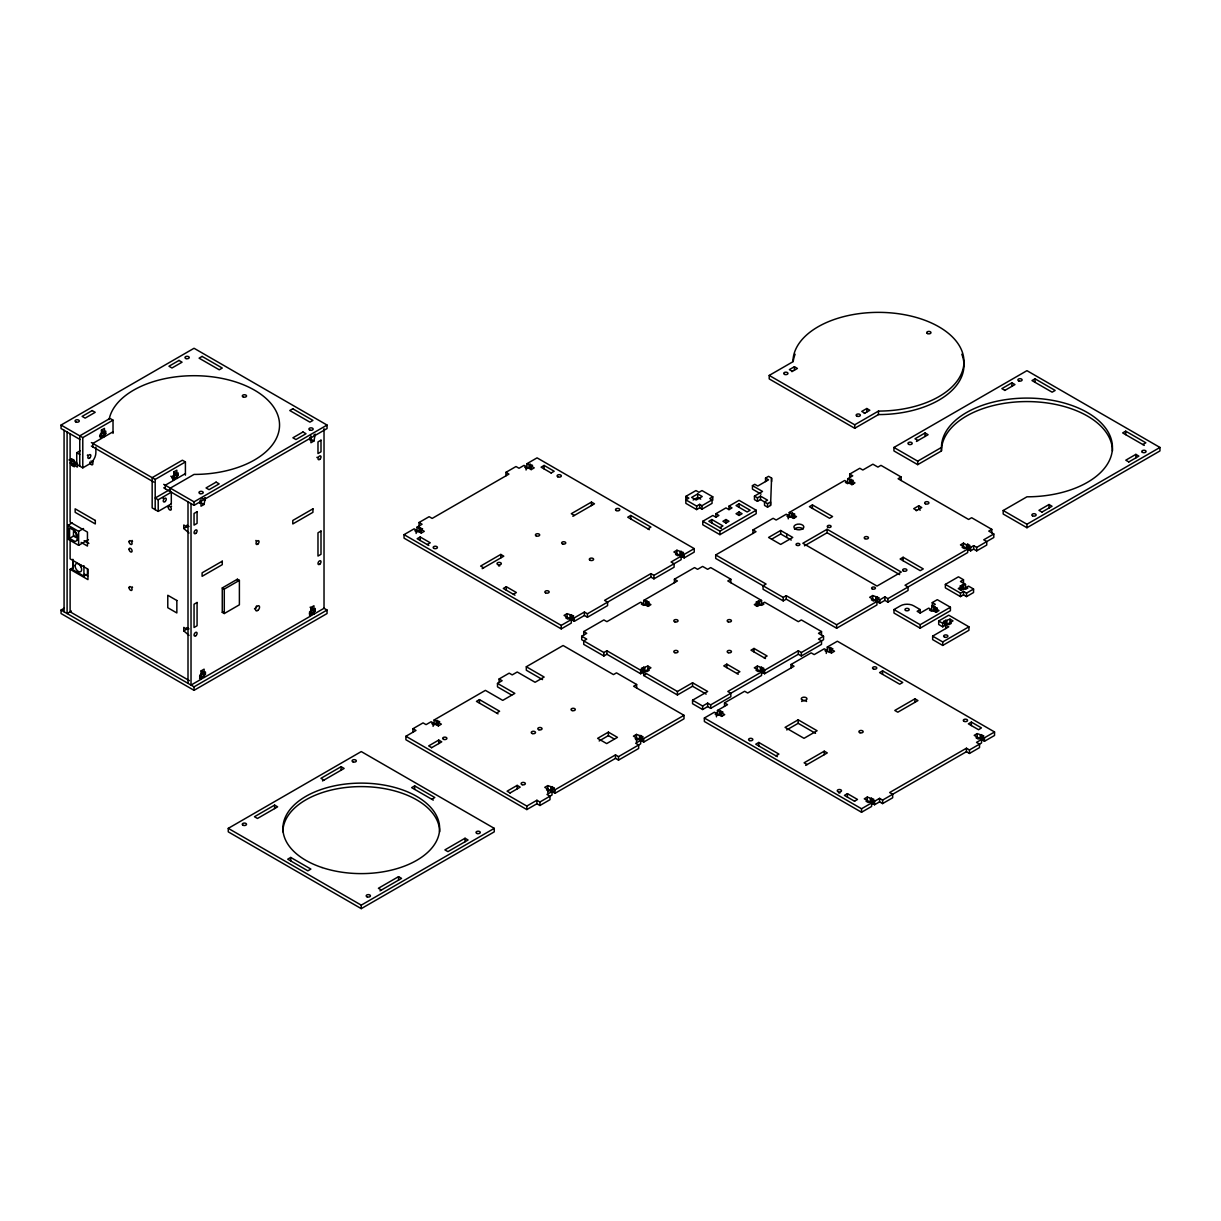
<?xml version="1.0" encoding="UTF-8"?>
<svg xmlns="http://www.w3.org/2000/svg" width="1221" height="1221" viewBox="0 0 1221 1221"><rect width="100%" height="100%" fill="white"/><g stroke="black" fill="none" stroke-linecap="round" stroke-linejoin="round"><path stroke-width="1.5" d="M770.573 505.418L770.573 501.923L767.551 503.663L760.5 499.603L757.478 501.343L754.456 499.603L754.456 496.108L757.478 497.847L760.5 496.108L767.551 500.183L764.529 501.923L764.529 505.418L767.551 507.158L770.573 505.418L771.58 478.067L768.558 476.327L765.536 478.067L765.536 481.562M80.693 564.713L81.135 566.926M80.052 439.514L61.05 428.54L61.05 425.061L194.047 348.275L327.06 425.061L327.06 428.54L194.047 505.341L163.721 487.82M61.05 425.061L82.784 437.606L113.019 420.161L113.019 433.394M113.019 431.791L104.457 436.736L101.435 434.997L101.435 430.097L104.457 428.357L104.457 431.852L105.754 431.089L105.754 433.653L104.457 434.401L101.435 432.661L102.732 431.913L105.754 433.653M101.435 433.592L100.122 434.355L100.122 436.904L101.435 436.156L101.435 438.476L92.857 443.421L92.857 446.917M95.879 447.054L95.879 452.732A9.264 5.342 -60 0 1 89.331 464.072L82.784 467.857L76.74 464.362L76.74 452.732L80.021 450.839M81.151 542.414L87.454 546.062L87.454 532.097L70.116 522.084L70.116 462.866L73.138 461.126L77.366 463.568L77.366 467.063L74.344 465.308L74.344 466.819L72.131 465.552L72.131 464.041L75.153 462.286L75.153 463.797L72.131 465.552M74.344 465.308L77.366 463.568M88.431 539.682L78.632 545.329L68.055 539.224L68.055 525.259L72.131 522.909M91.377 442.567L155.189 479.41L185.409 461.95L185.409 475.183M185.409 473.595L176.847 478.54L173.825 476.785L173.825 471.901L176.847 470.161L176.847 473.641L178.159 472.893L178.159 475.457L176.847 476.205L173.825 474.465L175.137 473.702L178.159 475.457M173.825 475.396L172.512 476.144L172.512 478.708L173.825 477.945L173.825 480.28L165.262 485.225L165.262 488.721M68.055 525.259L78.632 531.364L83.532 528.54M77.121 540.384L77.121 534.569L75.107 531.074L69.566 527.884L69.566 538.354L73.977 535.805M78.052 539.85L75.107 541.544L69.566 538.354M169.917 489.514L155.189 498.015L158.211 499.771L171.306 492.2L171.306 503.846M185.409 461.95L182.387 460.21L152.167 477.655L152.167 507.905L158.211 511.401L171.108 503.952M189.408 680.662L70.116 611.797L70.116 569.322L73.138 567.582M163.721 484.34L194.047 501.846L327.06 425.061M204.029 498.412L205.342 497.664L204.029 504.456L201.007 506.211L201.007 499.221M313.95 434.951L315.262 434.188L313.95 440.995L310.928 442.75L310.928 435.76M72.833 559.264L72.833 569.734L83.928 576.129L87.454 574.099L87.454 568.864M186.798 526.739L183.776 524.999L183.776 528.495L186.798 526.739L186.798 525.228L189.011 526.51M323.763 608.15L327.06 610.042L327.06 613.537L194.047 690.323L61.05 613.537L61.05 610.042L64.331 608.15M71.413 611.049L67.094 613.537L67.094 432.036M222.268 587.942L237.378 579.212L239.392 580.387L239.392 604.807L224.282 613.537L222.268 612.377L222.268 587.942L224.282 589.102L239.392 580.387M186.798 629.136L183.776 627.38L183.776 630.875L186.798 629.136L186.798 627.609L189.011 628.891M222.268 612.377L223.275 611.797M419.062 525.976L419.062 522.496L429.136 516.681L432.158 518.421L508.943 474.099L505.921 472.344L505.921 475.839M505.921 472.344L515.995 466.529L519.017 468.269L524.053 465.369L526.068 466.529L526.068 470.024M531.211 469.612L531.211 466.117L534.233 467.872L531.211 469.612L526.984 467.17L526.984 463.675L537.057 457.86L694.23 548.611L694.23 552.106L684.157 557.921L682.142 556.761L682.142 553.266L683.455 552.503L676.907 550.244L673.885 551.984L681.135 556.181L681.135 559.661L653.937 575.366L650.915 573.626L604.563 600.381L607.585 602.136L607.585 605.616L587.438 617.261L584.401 615.506L574.328 621.321L572.313 620.161L572.313 616.666L573.626 615.918L567.078 613.644L564.056 615.399L571.306 619.581L571.306 623.076L561.233 628.891L404.044 538.14L404.044 534.645L414.133 528.83L416.147 529.99L416.147 533.485M421.276 533.073L421.276 529.593L424.298 531.333L421.276 533.073L417.048 530.631L417.048 527.151L422.084 524.236L419.062 522.496M416.147 529.99L414.835 530.753L417.048 532.035L418.254 531.333M417.048 527.151L422.588 528.83L421.276 529.593M526.068 466.529L524.755 467.292L526.984 468.574L528.189 467.872M526.984 463.675L532.524 465.369L531.211 466.117M427.228 544.535L430.25 542.796L420.177 536.981L417.155 538.72L428.815 545.451M551.159 472.985L554.181 471.245L544.108 465.43L541.086 467.17L551.297 473.076M310.928 610.973L309.615 611.736L309.615 614.3L310.928 613.537L310.928 615.872L204.121 677.533L201.099 675.778L201.099 670.894L204.121 669.154L204.121 672.649L205.433 671.886L205.433 674.45L204.121 675.198L201.099 673.458L202.411 672.695L205.433 674.45M324.023 428.693L324.023 608.302L313.95 614.117L310.928 612.377L310.928 607.493L313.95 605.738L313.95 609.233L315.262 608.485L315.262 611.034L313.95 611.797L310.928 610.042L312.24 609.294L315.262 611.034M201.099 674.389L199.801 675.137L199.801 677.701L201.099 676.953L201.099 679.273L191.025 685.088L191.025 503.586M61.05 610.042L194.047 686.843L327.06 610.042M769.215 375.427L792.963 361.721A85.501 49.359 0 0 1 878.464 312.362A85.501 49.359 0 0 1 963.964 361.721A85.501 49.359 0 0 1 878.464 411.08L854.715 424.801L769.215 375.427L769.215 378.922L854.715 428.281L878.464 414.575A85.501 49.359 0 0 0 961.812 354.212M791.88 371.657L797.42 368.452L794.398 366.712L789.361 369.612L792.383 371.367M482.173 568.665L503.8 556.181L500.778 554.426L480.631 566.071L483.653 567.811M572.863 516.3L594.49 503.815L591.468 502.075L571.306 513.705L574.328 515.46M513.369 594.276L516.391 592.536L506.318 586.721L503.296 588.461L514.957 595.192M647.893 528.83L650.915 527.09L630.753 515.46L627.731 517.2L649.358 529.685M712.759 496.794L709.737 498.534L712.057 499.877L712.057 503.357L701.983 509.188L699.664 507.844L696.642 509.584L685.851 503.357L685.851 496.382L695.939 490.567L698.961 492.307L701.983 490.567L712.759 496.794L712.759 500.274M697.695 493.91L691.651 497.405L696.184 500.015L702.228 496.535L697.695 493.91L697.695 497.405L693.162 500.015M685.851 496.382L688.873 498.122L685.851 499.877L696.642 506.089L699.664 504.349L701.983 505.692L712.057 499.877M864.285 413.446L869.825 410.256L866.803 408.501L861.767 411.416L864.789 413.156M761.065 494.108L752.441 489.117L752.441 485.637L754.746 484.294L757.768 486.034L768.558 479.822L765.536 478.067M728.983 506.15L732.005 507.905L728.983 509.645L728.983 506.15L739.056 500.335L756.181 510.225L756.181 513.72L719.917 534.661L702.777 524.771L702.777 521.275L712.866 515.46L715.888 517.2L718.91 515.46L715.888 513.72L715.888 517.2M715.888 513.72L725.961 507.905L728.983 509.645M719.917 527.686L722.939 525.93L711.858 519.535L708.836 521.275L721.352 528.51M739.056 503.83L736.034 505.57L747.115 511.965L750.137 510.225L739.056 503.83L739.056 507.325M754.456 496.108L762.515 491.453L752.441 485.637M725.961 519.535L722.939 521.275L725.961 523.031L728.983 521.275L725.961 519.535L725.961 523.031M739.056 511.965L736.034 513.72L739.056 515.46L742.078 513.72L739.056 511.965L739.056 515.46M702.777 521.275L719.917 531.166L756.181 510.225M569.291 618.421L567.979 619.169L565.766 617.902L567.078 617.139L567.078 613.644M679.12 555.006L677.808 555.769L675.595 554.487L676.907 553.724L676.907 550.244M572.313 620.161L573.626 619.413L571.413 618.131L570.1 618.879L570.1 615.399M682.142 556.761L683.455 555.998L681.242 554.716L679.929 555.479L679.929 551.984M404.044 534.645L561.233 625.396L571.306 619.581M572.313 616.666L574.328 617.841L584.401 612.026L587.438 613.766L650.915 577.121L653.937 578.861L674.084 567.231L674.084 563.736L671.062 561.996L681.135 556.181M682.142 553.266L684.157 554.426L694.23 548.611M228.266 828.357L361.263 751.571L494.261 828.357L494.261 831.852L361.263 908.638L228.266 831.852L228.266 828.357L361.263 905.143L494.261 828.357M274.618 805.097L254.456 816.727L257.478 818.467L277.64 806.837L274.618 805.097L274.618 808.577M322.512 780.936L344.139 768.452L341.117 766.696L320.955 778.326L323.992 780.082M893.94 447.451L1026.953 370.665L1159.95 447.451L1159.95 450.946L1026.953 527.731L1003.189 514.01L1003.189 510.515L1026.953 496.81A85.501 49.359 0 0 0 1112.438 447.451A85.501 49.359 0 0 0 1026.953 398.092A85.501 49.359 0 0 0 941.452 447.451L917.704 461.156L893.94 447.451L893.94 450.946L917.704 464.652L941.452 450.946A85.501 49.359 0 0 1 1026.953 401.572A85.501 49.359 0 0 1 1112.438 450.946M752.991 533.424L752.991 529.929L773.137 518.299L776.174 520.039L786.248 514.224L788.262 515.384L788.262 518.879M849.724 477.579L849.724 474.084L859.798 468.269L862.82 470.009L872.893 464.194L877.93 467.109L880.952 465.354L901.113 476.999L901.113 480.479M412.973 732.203L412.973 728.708L423.046 722.893L426.068 724.633L431.105 721.733L433.119 722.893L433.119 726.373M499.114 682.463L499.114 678.968L509.188 673.153L512.21 674.892L517.246 671.993L535.088 682.28L544.154 677.045L526.312 666.758L526.312 670.237L542.536 679.609M916.452 441.437L928.097 434.707L925.075 432.967L915.002 438.782L918.024 440.522M1004.746 390.461L1014.956 384.569L1011.934 382.814L1001.861 388.629L1004.883 390.384M715.704 554.945L766.086 584.035L763.064 585.775L763.064 589.27L783.226 600.9L786.248 599.16L836.629 628.235L876.922 604.975L876.922 601.48L836.629 624.755L786.248 595.665L783.226 597.405L715.704 558.44L715.704 554.945L756.013 531.669L752.991 529.929M793.497 518.406L793.497 514.926L796.519 516.666L793.497 518.406L789.27 515.964L789.27 512.484L844.688 480.479L846.702 481.654L845.39 482.402L847.603 483.684L848.916 482.921M851.937 484.676L851.937 481.181L854.959 482.921L851.937 484.676L847.71 482.234L847.71 478.739L852.746 475.824L849.724 474.084M583.73 635.057L583.73 631.562L603.876 619.932L606.898 621.672L640.659 602.197L642.673 603.357L641.361 604.105L643.574 605.387L644.886 604.639M674.404 582.707L674.404 579.212L694.566 567.582L697.588 569.322L702.624 566.422L707.661 569.322L710.683 567.582L730.83 579.212L730.83 582.707M405.906 736.263L526.816 806.074L536.904 800.259L539.926 801.999L552.014 795.024L552.014 791.529L546.977 794.444L549.999 796.184L549.999 799.679L539.926 805.494L536.904 803.754L526.816 809.569L405.906 739.758L405.906 736.263L415.995 730.448L412.973 728.708M438.354 725.915L438.354 722.42L441.376 724.175L438.354 725.915L434.127 723.473L434.127 719.978L485.409 690.369L502.747 700.381L514.835 693.391L497.496 683.394L497.496 686.874L511.675 695.07M497.496 683.394L502.136 680.708L499.114 678.968M526.312 666.758L563.095 645.512L613.476 674.603L616.498 672.863L636.645 684.493L636.645 687.988M788.262 515.384L786.95 516.147L789.163 517.429L790.475 516.666M789.27 512.484L794.81 514.163L793.497 514.926M847.71 478.739L853.25 480.433L851.937 481.181M581.715 636.217L586.752 639.132L583.73 640.872L583.73 644.367L603.876 655.998L606.898 654.258L640.659 673.748L642.673 672.588L642.673 669.093L640.659 670.253L606.898 650.762L603.876 652.518L581.715 639.712L581.715 636.217L586.752 633.317L583.73 631.562M647.908 606.379L647.908 602.884L650.93 604.639L647.908 606.379L643.681 603.937L643.681 600.442L677.426 580.952L674.404 579.212M433.119 722.893L431.807 723.641L434.02 724.923L435.332 724.175M434.127 719.978L439.667 721.672L438.354 722.42M794.81 517.658L792.597 516.376L791.284 517.139L791.284 513.644M812.438 504.914L809.416 506.669L829.563 518.299L832.585 516.544L812.438 504.914L812.438 508.409M853.25 483.913L851.037 482.631L849.724 483.394L849.724 479.899M643.681 600.442L649.221 602.136L647.908 602.884M496.596 713.003L499.618 711.248L479.471 699.618L476.449 701.373L498.061 713.858M1035.011 378.8L1031.989 380.555L1052.136 392.185L1055.158 390.445L1035.011 378.8L1035.011 382.295M649.221 605.631L647.008 604.349L645.695 605.097L645.695 601.617M780.677 530.479L768.574 537.454L780.677 544.429L792.765 537.454L780.677 530.479L780.677 533.959L791.254 540.064M771.596 539.194L780.677 533.959M431.532 747.74L441.758 741.834L438.736 740.094L428.663 745.909L431.685 747.649M901.113 476.999L898.091 478.739L968.619 519.459L971.641 517.719L991.788 529.349L991.788 532.844M730.83 579.212L727.808 580.952L761.568 600.442L761.568 603.937L757.341 606.379L754.303 604.639L757.341 602.884L757.341 606.379M827.121 529.258L802.838 543.269L876.999 586.08L901.281 572.069L827.121 529.258L827.121 532.738L899.633 574.603M804.456 545.833L827.121 532.738M290.735 857.447L287.713 859.187L307.86 870.832L310.882 869.077L290.735 857.447L290.735 860.942M431.791 799.282L434.813 797.527L414.667 785.897L411.645 787.637L433.272 800.121M916.223 510.729L921.763 507.539L918.741 505.784L913.705 508.699L916.727 510.439M706.15 694.108L692.551 686.248L677.426 694.978L643.681 675.488L643.681 671.993L650.93 667.811L647.908 666.071L641.361 668.33L642.673 669.093M761.568 600.442L756.028 602.136L757.341 602.884M644.886 667.811L644.886 671.306L643.574 670.543L641.361 671.825L642.673 672.588M756.028 605.631L758.241 604.349L759.554 605.097L759.554 601.617M643.681 675.488L645.695 674.328M636.645 684.493L633.623 686.248L684.004 715.323L684.004 718.818L643.696 742.093L641.681 740.918L641.681 737.438L642.994 736.675L636.446 734.401L633.424 736.156L640.674 740.338L640.674 743.833L618.513 756.623L615.491 754.883L555.036 789.789L553.021 788.629L553.021 792.108L555.036 793.284L615.491 758.378L618.513 760.118L638.659 748.488L638.659 744.993L635.637 743.253L640.674 740.338M903.128 557.264L900.106 559.02L920.252 570.65L923.274 568.91L903.128 557.264L903.128 560.76M1142.825 444.536L1145.847 442.796L1125.686 431.166L1122.664 432.906L1144.291 445.39M643.681 671.993L677.426 691.483L692.551 682.768L707.661 691.483L692.551 700.213L692.551 703.708L702.624 709.523L707.661 706.608L710.683 708.363L730.83 696.718L730.83 693.238L727.808 691.483L761.568 671.993L761.568 675.488L710.683 704.868L707.661 703.128L702.624 706.028L692.551 700.213M608.394 732.127L597.618 738.354L606.684 743.589L617.46 737.362L608.394 732.127L608.394 735.622L599.16 740.964M736.874 673.458L739.895 671.703L726.8 664.148L723.778 665.888L738.262 674.251M764.087 657.753L767.109 655.998L754.013 648.443L750.991 650.183L765.475 658.546M509.981 793.024L520.192 787.133L517.17 785.378L507.097 791.193L510.119 792.948M877.838 598.626L879.853 599.801L884.889 596.886L887.911 598.626L967.704 552.564L967.704 549.068L905.036 585.256L908.058 586.996L908.058 590.491L887.911 602.121L884.889 600.381L879.853 603.281L877.838 602.121L877.838 598.626L879.135 597.878L872.694 595.543L869.673 597.298L876.922 601.48M968.619 546.214L970.634 547.39L973.656 545.634L976.678 547.39L993.802 537.499L993.802 534.004L983.729 539.819L986.751 541.559L986.751 545.054L976.678 550.869L973.656 549.129L970.634 550.869L968.619 549.709L968.619 546.214L969.932 545.466L967.704 544.184L966.498 544.887L963.476 543.131L960.454 544.887L967.704 549.068M553.021 788.629L554.334 787.866L547.786 785.607L544.764 787.347L552.014 791.529M991.788 529.349L988.766 531.089L993.802 534.004M762.576 669.093L764.59 670.253L798.336 650.762L801.358 652.518L823.534 639.712L823.534 636.217L818.497 639.132L821.519 640.872L821.519 644.367L801.358 655.998L798.336 654.258L764.59 673.748L762.576 672.588L762.576 669.093L763.888 668.33L757.341 666.071L754.303 667.811L761.568 671.993M547.786 789.087L546.474 789.85L548.687 791.132L549.999 790.369M636.446 737.896L635.134 738.659L637.362 739.941L638.659 739.178M874.908 600.32L873.595 601.083L871.382 599.801L872.694 599.038L872.694 595.543M965.689 547.908L964.392 548.656L962.163 547.39L963.476 546.626L963.476 543.131M821.519 635.057L821.519 631.562L818.497 633.317L823.534 636.217M379.945 890.872L401.572 878.387L398.55 876.647L378.388 888.278L381.41 890.017M465.048 838.247L444.902 849.892L447.924 851.632L468.07 840.002L465.048 838.247L465.048 841.742M641.681 740.918L642.994 740.17L640.781 738.888L639.468 739.636L639.468 736.156M877.838 602.121L879.135 601.373M968.619 549.709L969.932 548.946M759.554 670.833L758.241 671.596L756.028 670.314L757.341 669.551L757.341 666.071M1041.818 512.164L1052.044 506.257L1049.022 504.517L1038.934 510.332L1041.956 512.072M1128.677 462.011L1138.888 456.12L1135.866 454.365L1125.793 460.195L1128.815 461.935M641.681 737.438L643.696 738.598L684.004 715.323M762.576 672.588L763.888 671.825L761.66 670.543L760.362 671.306L760.362 667.811M553.021 792.108L554.334 791.361M1003.189 510.515L1026.953 524.236L1159.95 447.451M724.511 706.379L724.511 702.884L744.657 691.254L747.679 693.009L794.032 666.239L791.01 664.499L791.01 667.994M791.01 664.499L811.156 652.869L814.193 654.609L824.267 648.794L826.281 649.954L826.281 653.449M827.289 650.534L827.289 647.038L837.362 641.223L994.55 731.974L994.55 735.469L984.462 741.284L982.447 740.124L982.447 736.629L983.76 735.881L977.212 733.607L974.19 735.347L981.547 739.483L981.547 742.979L969.459 749.953L966.437 748.214L889.651 792.536L892.673 794.276L892.673 797.771L882.6 803.586L879.578 801.846L874.541 804.746L872.527 803.586L872.527 800.091L873.839 799.343L867.292 797.069L864.27 798.824L871.611 802.945L871.611 806.44L861.538 812.255L704.364 721.504L704.364 718.009L714.438 712.194L716.452 713.369L716.452 716.849M721.687 716.391L721.687 712.896L724.709 714.636L721.687 716.391L717.46 713.949L717.46 710.454L727.533 704.639L724.511 702.884M932.279 606.074L932.279 602.579L937.316 599.679L950.411 607.234L950.411 610.729L920.176 628.174L893.986 613.049L893.986 609.569L900.533 605.784A9.264 5.342 0 0 1 913.629 605.784L920.176 609.569L920.176 613.049L928.754 608.104L930.768 609.279L929.456 610.027L931.669 611.309L932.981 610.561M716.452 713.369L715.14 714.117L717.353 715.399L718.665 714.636M717.46 710.454L723 712.133L721.687 712.896M826.281 649.954L824.969 650.717L831.516 652.976L834.538 651.236L831.516 649.496L831.516 652.976M827.289 647.038L832.829 648.733L831.516 649.496M964.3 588.568L965.597 589.316L967.826 588.049L966.513 587.286L968.528 586.126L973.564 589.026L973.564 592.521L966.513 596.596L963.491 594.856L960.469 596.596L945.359 587.866L945.359 584.386L958.454 576.816L963.491 579.731L963.491 583.211M963.491 579.731L960.469 581.471L965.506 584.386L965.506 587.866L961.278 590.308L958.256 588.568L961.278 586.828L961.278 590.308M965.506 584.386L959.965 586.065L961.278 586.828M920.176 609.569L917.154 611.309L920.176 613.049M959.965 589.56L962.179 588.278L963.491 589.026L963.491 585.546M936.003 612.301L936.003 608.806L939.025 610.561L936.003 612.301L931.776 609.859L931.776 606.364L935.301 604.334L932.279 602.579M931.776 606.364L937.316 608.058L936.003 608.806M945.359 584.386L960.469 593.101L963.491 591.361L966.513 593.101L973.564 589.026M937.316 611.538L935.088 610.256L933.79 611.019L933.79 607.524M893.986 609.569L920.176 624.694L950.411 607.234M945.741 625.076L953.006 620.879L949.984 619.139L943.436 621.397L944.733 622.161L944.733 625.656L942.719 626.816L938.69 624.48L938.69 621.001L948.763 615.186L968.925 626.816L968.925 630.311L942.719 645.436L932.646 639.606L932.646 636.126L948.763 626.816L945.741 625.076L945.741 628.556M938.69 621.001L942.719 623.321L944.733 622.161M882.6 670.833L879.578 672.588L899.724 684.218L902.746 682.478L882.6 670.833L882.6 674.328M775.9 755.83L778.922 754.09L758.775 742.444L755.753 744.2L777.365 756.684M798.168 719.825L785.072 727.38L804.013 738.323L817.108 730.753L798.168 719.825L798.168 723.305L815.536 733.333M786.706 729.929L798.168 723.305M932.646 636.126L942.719 641.941L968.925 626.816M805.662 765.399L827.289 752.914L824.267 751.174L804.105 762.804L807.127 764.56M914.941 698.824L894.795 710.454L897.817 712.194L917.963 700.564L914.941 698.824L914.941 702.304M854.486 801.205L857.508 799.45L847.435 793.635L844.413 795.39L854.639 801.281M971.367 722.084L968.345 723.839L978.57 729.731L981.44 727.899L971.367 722.084L971.367 725.579M869.596 801.785L868.299 802.533L866.071 801.266L867.292 800.564L867.292 797.069M979.532 738.323L978.219 739.071L976.006 737.789L977.212 737.102L977.212 733.607M872.527 803.586L873.839 802.838L871.611 801.556L870.314 802.304L870.314 798.824M982.447 740.124L983.76 739.361L981.547 738.079L980.234 738.842L980.234 735.347M704.364 718.009L861.538 808.76L871.611 802.945M872.527 800.091L874.541 801.266L879.578 798.351L882.6 800.091L966.437 751.693L969.459 753.449L979.532 747.618L979.532 744.138L976.51 742.383L981.547 739.483M982.447 736.629L984.462 737.789L994.55 731.974M920.252 510.149L918.741 509.279L918.741 505.784M947.755 623.9L949.068 624.664L951.281 623.382L949.984 622.618L949.984 619.139M697.695 497.405L700.717 499.145M821.519 631.562L801.358 619.932L798.336 621.672L764.59 602.197L762.576 603.357L763.888 604.105L761.66 605.387L760.362 604.639M313.95 440.995L310.928 439.255L309.722 439.957L309.722 437.393M645.695 670.833L647.008 671.596L649.221 670.314L647.908 669.551L647.908 666.071M113.019 420.161L109.997 418.406L79.762 435.866L79.762 466.117M101.435 430.097L104.457 431.852M173.825 471.901L176.847 473.641M170.803 476.205L173.825 477.945M202.32 498.473L205.342 500.213M608.394 735.622L614.438 739.117M204.029 504.456L201.007 502.716L199.801 503.418L199.801 500.854M91.377 446.062L153.861 482.127M76.74 452.732L79.762 454.471M70.116 462.866L72.131 464.041M183.776 528.495L189.011 533.028M310.928 607.493L313.95 609.233M310.088 607.234L313.339 609.111M84.173 540.674L88.889 543.406M183.776 630.875L189.011 635.408M84.493 574.129L87.729 576.007M70.116 569.322L87.958 579.624L87.958 569.154L70.116 558.852L70.116 541.407M201.099 670.894L204.121 672.649M1135.866 454.365L1135.866 457.86M1125.686 431.166L1125.686 434.645M1049.022 504.517L1049.022 508.012M1026.953 524.236L1026.953 527.731M1011.934 382.814L1011.934 386.309M984.462 737.789L984.462 741.284M981.547 734.599L981.547 738.079M976.678 547.39L976.678 550.869M973.656 545.634L973.656 549.129M970.634 547.39L970.634 550.869M969.459 749.953L969.459 753.449M967.704 544.184L967.704 547.68L966.498 548.366L966.498 544.887M966.513 593.101L966.513 596.596M966.437 748.214L966.437 751.693M963.491 591.361L963.491 594.856M962.179 584.783L962.179 588.278M960.469 593.101L960.469 596.596M946.962 620.879L946.962 624.374L945.649 623.61L945.649 620.131M942.719 623.321L942.719 626.816M942.719 641.941L942.719 645.436M941.452 447.451L941.452 450.946M935.088 606.776L935.088 610.256M925.075 432.967L925.075 436.446M920.176 624.694L920.176 628.174M917.704 461.156L917.704 464.652M887.911 598.626L887.911 602.121M884.889 596.886L884.889 600.381M882.6 800.091L882.6 803.586M879.853 599.801L879.853 603.281M879.578 798.351L879.578 801.846M878.464 411.08L878.464 414.575M876.922 596.596L876.922 600.091L875.716 600.778L875.716 597.298M874.541 801.266L874.541 804.746M871.611 798.061L871.611 801.556M866.803 408.501L866.803 411.996M861.538 808.76L861.538 812.255M854.715 424.801L854.715 428.281M851.037 479.151L851.037 482.631M847.435 793.635L847.435 797.13M836.629 624.755L836.629 628.235M830.616 647.451L830.616 650.946L829.303 651.693L829.303 648.214M824.267 751.174L824.267 754.67M801.358 652.518L801.358 655.998M798.336 650.762L798.336 654.258M794.398 366.712L794.398 370.192M792.597 512.881L792.597 516.376M786.721 533.959L786.721 537.454M786.248 595.665L786.248 599.16M783.226 597.405L783.226 600.9M771.58 478.067L771.58 481.562M767.551 503.663L767.551 507.158M764.59 670.253L764.59 673.748M761.66 667.048L761.66 670.543M760.5 496.108L760.5 499.603M758.775 742.444L758.775 745.939M758.241 600.854L758.241 604.349M757.478 497.847L757.478 501.343M754.013 648.443L754.013 651.922M726.8 664.148L726.8 667.643M720.787 710.866L720.787 714.346L719.474 715.109L719.474 711.614M719.917 531.166L719.917 534.661M711.858 519.535L711.858 523.031M710.683 704.868L710.683 708.363M707.661 703.128L707.661 706.608M702.624 706.028L702.624 709.523M701.983 505.692L701.983 509.188M699.664 504.349L699.664 507.844M696.642 506.089L696.642 509.584M692.551 682.768L692.551 686.248M684.157 554.426L684.157 557.921M681.242 551.236L681.242 554.716M677.426 691.483L677.426 694.978M653.937 575.366L653.937 578.861M650.915 573.626L650.915 577.121M647.008 600.854L647.008 604.349M643.574 667.048L643.574 670.543M643.696 738.598L643.696 742.093M640.781 735.393L640.781 738.888M640.659 670.253L640.659 673.748M636.446 734.401L636.446 741.391M630.753 515.46L630.753 518.94M618.513 756.623L618.513 760.118M615.491 754.883L615.491 758.378M606.898 650.762L606.898 654.258M603.876 652.518L603.876 655.998M591.468 502.075L591.468 505.57M587.438 613.766L587.438 617.261M584.401 612.026L584.401 615.506M574.328 617.841L574.328 621.321M571.413 614.636L571.413 618.131M561.233 625.396L561.233 628.891M555.036 789.789L555.036 793.284M552.106 786.583L552.106 790.079L550.808 790.842L550.808 787.347M547.786 785.607L547.786 792.582M544.108 465.43L544.108 468.91M539.926 801.999L539.926 805.494M536.904 800.259L536.904 803.754M530.296 464.087L530.296 467.582L528.998 468.33L528.998 464.85M526.816 806.074L526.816 809.569M517.17 785.378L517.17 788.873M506.318 586.721L506.318 590.201M500.778 554.426L500.778 557.921M479.471 699.618L479.471 703.113M438.736 740.094L438.736 743.589M437.454 720.39L437.454 723.885L436.141 724.633L436.141 721.138M420.375 527.548L420.375 531.043L419.062 531.807L419.062 528.311M420.177 536.981L420.177 540.46M414.667 785.897L414.667 789.392M398.55 876.647L398.55 880.143M361.263 905.143L361.263 908.638M341.117 766.696L341.117 770.192M313.95 611.797L313.95 614.117M237.378 579.212L237.378 580.494M224.282 589.102L224.282 613.537M204.121 675.198L204.121 677.533M194.047 501.846L194.047 505.341M194.047 686.843L194.047 690.323M188.003 501.846L188.003 683.348M176.847 476.205L176.847 478.54M170.299 491.62L170.299 488.125L194.047 474.42A85.501 49.359 0 0 0 279.487 426.907A85.501 49.359 0 0 0 200.427 375.839A85.501 49.359 0 0 0 109.096 419.536M158.211 499.771L158.211 511.401M155.189 479.41L155.189 509.661M104.457 434.401L104.457 436.736M83.928 565.659L83.928 576.129M82.784 437.606L82.784 467.857M78.632 531.364L78.632 545.329M74.344 461.828L74.344 460.317L72.131 459.035L72.131 460.546L70.116 459.386L70.116 433.623M73.138 560.302L73.138 567.872M64.072 430.296L64.072 611.797M282.89 831.852A78.373 45.253 0 0 1 361.263 786.599A78.373 45.253 0 0 1 439.636 831.852M309.417 613.247A2.137 1.236 0 0 1 312.439 613.247A2.137 1.236 0 0 1 312.439 614.987A2.137 1.236 0 0 1 309.417 614.987M199.588 676.663A2.137 1.236 0 0 1 202.61 676.663A2.137 1.236 0 0 1 202.61 678.403A2.137 1.236 0 0 1 199.588 678.403M793.207 361.538A85.501 49.359 0 0 1 795.115 354.212M498.611 565.918A2.152 1.236 0 0 1 499.725 565.918M838.827 793.024A2.137 1.236 0 0 1 839.926 793.024M801.648 701.48A2.854 1.648 0 0 1 806.577 701.48M794.535 528.998A4.991 2.885 0 0 1 803.174 528.998M163.248 497.435A2.137 1.236 -60 0 1 163.049 498.427M87.622 454.884A2.137 1.236 -60 0 1 87.378 455.387M99.573 436.111A2.137 1.236 0 0 1 102.503 435.668A2.137 1.236 0 0 1 103.281 437.347A2.137 1.236 0 0 1 100.366 437.805M171.978 477.915A2.137 1.236 0 0 1 174.893 477.472A2.137 1.236 0 0 1 175.671 479.151A2.137 1.236 0 0 1 172.756 479.609M73.092 459.859A2.137 1.236 -60 0 1 70.559 462.103A2.137 1.236 -60 0 1 71.245 458.791M69.368 459.584A2.137 1.236 -60 0 1 69.002 459.966M317.231 457.142A2.137 1.236 -60 0 1 316.865 457.524M255.967 540.43A2.137 1.236 -60 0 1 255.815 540.934M256.456 606.043A2.854 1.648 -60 0 1 254.502 608.882M132.524 587.393A2.137 1.236 60 0 1 132.28 586.889M93.3 461.782A2.137 1.236 60 0 1 92.918 460.775M171.505 506.578A2.137 1.236 60 0 1 171.352 506.059M132.524 541.437A2.137 1.236 60 0 1 132.143 540.43M90.965 461.004A2.137 1.236 60 0 1 92.842 463.476A2.137 1.236 60 0 1 91.483 464.728A2.137 1.236 60 0 1 89.835 462.042M92.186 410.577L82.112 416.392L85.134 418.131L95.207 412.316L92.186 410.577M179.044 360.424L168.956 366.239L171.978 367.994L182.066 362.179L179.044 360.424M202.106 356.41L199.084 358.165L219.246 369.795L222.268 368.055L202.106 356.41M292.796 408.776L289.774 410.515L309.92 422.145L312.942 420.406L292.796 408.776M216.117 482.127L206.044 487.942L209.066 489.682L219.139 483.867L216.117 482.127M302.976 431.975L292.903 437.805L295.925 439.545L305.998 433.73L302.976 431.975M197.069 511.736L194.047 513.476L194.047 525.122L197.069 523.366L197.069 511.736M321.001 440.186L317.979 441.926L317.979 453.556L321.001 451.816L321.001 440.186M222.268 561.187L202.106 572.817L202.106 576.312L222.268 564.667L222.268 561.187M312.942 508.821L292.796 520.467L292.796 523.946L312.942 512.316L312.942 508.821M197.069 602.487L194.047 604.227L194.047 627.502L197.069 625.747L197.069 602.487M321.001 531.043L317.979 532.799L317.979 556.059L321.001 554.319L321.001 531.043M95.314 520.467L75.153 508.821L75.153 512.316L95.314 523.946L95.314 520.467M76.007 532.875L73.489 531.425L73.489 536.08L76.007 537.53L76.007 532.875M176.847 600.503L167.781 595.268L167.781 607.722L176.847 612.957L176.847 600.503M322.085 867.551A78.373 45.253 0 0 0 439.636 828.357A78.373 45.253 0 0 0 322.085 789.178A78.373 45.253 0 0 0 322.085 867.551M477.075 833.5A2.137 1.236 0 0 0 480.28 832.432A2.137 1.236 0 0 0 477.075 831.364A2.137 1.236 0 0 0 477.075 833.5M367.246 896.916A2.137 1.236 0 0 0 370.451 895.848A2.137 1.236 0 0 0 367.246 894.779A2.137 1.236 0 0 0 367.246 896.916M243.315 825.365A2.137 1.236 0 0 0 246.52 824.297A2.137 1.236 0 0 0 243.315 823.229A2.137 1.236 0 0 0 243.315 825.365M353.144 761.95A2.137 1.236 0 0 0 356.349 760.881A2.137 1.236 0 0 0 353.144 759.813A2.137 1.236 0 0 0 353.144 761.95M944.672 637.194A2.137 1.236 0 0 0 947.878 636.126A2.137 1.236 0 0 0 944.672 635.057A2.137 1.236 0 0 0 944.672 637.194M905.57 610.439A2.137 1.236 0 0 0 909.141 609.89A2.137 1.236 0 0 0 906.531 608.379A2.137 1.236 0 0 0 905.57 610.439M784.767 374.465A2.137 1.236 0 0 0 787.972 373.397A2.137 1.236 0 0 0 784.767 372.329A2.137 1.236 0 0 0 784.767 374.465M857.173 416.269A2.137 1.236 0 0 0 860.378 415.201A2.137 1.236 0 0 0 857.173 414.133A2.137 1.236 0 0 0 857.173 416.269M927.334 333.501A2.137 1.236 0 0 0 930.906 332.951A2.137 1.236 0 0 0 928.296 331.44A2.137 1.236 0 0 0 927.334 333.501M1142.413 452.335A2.137 1.236 0 0 0 1146 451.785A2.137 1.236 0 0 0 1143.375 450.274A2.137 1.236 0 0 0 1142.413 452.335M1032.493 515.796A2.137 1.236 0 0 0 1036.064 515.247A2.137 1.236 0 0 0 1033.454 513.736A2.137 1.236 0 0 0 1032.493 515.796M1018.925 380.983A2.137 1.236 0 0 0 1022.13 379.914A2.137 1.236 0 0 0 1018.925 378.846A2.137 1.236 0 0 0 1018.925 380.983M909.004 444.444A2.137 1.236 0 0 0 912.209 443.376A2.137 1.236 0 0 0 909.004 442.307A2.137 1.236 0 0 0 909.004 444.444M572.1 710.576A2.137 1.236 0 0 0 575.305 709.508A2.137 1.236 0 0 0 572.1 708.439A2.137 1.236 0 0 0 572.1 710.576M538.858 729.776A2.137 1.236 0 0 0 542.063 728.708A2.137 1.236 0 0 0 538.858 727.64A2.137 1.236 0 0 0 538.858 729.776M443.711 739.422A2.137 1.236 0 0 0 446.917 738.354A2.137 1.236 0 0 0 443.711 737.286A2.137 1.236 0 0 0 443.711 739.422M522.161 784.706A2.137 1.236 0 0 0 525.366 783.638A2.137 1.236 0 0 0 522.161 782.569A2.137 1.236 0 0 0 522.161 784.706M532.31 733.562A2.137 1.236 0 0 0 535.515 732.493A2.137 1.236 0 0 0 532.31 731.425A2.137 1.236 0 0 0 532.31 733.562M497.649 564.499A2.152 1.236 0 0 0 501.251 563.949A2.152 1.236 0 0 0 498.611 562.423A2.152 1.236 0 0 0 497.649 564.499M562.652 543.971A2.076 1.206 0 0 0 565.766 542.933A2.076 1.206 0 0 0 562.652 541.895A2.076 1.206 0 0 0 562.652 543.971M589.941 560.195A2.152 1.236 0 0 0 593.543 559.63A2.152 1.236 0 0 0 590.903 558.119A2.152 1.236 0 0 0 589.941 560.195M545.512 592.826A2.152 1.236 0 0 0 549.099 592.277A2.152 1.236 0 0 0 546.474 590.75A2.152 1.236 0 0 0 545.512 592.826M616.147 510.515A2.137 1.236 0 0 0 619.719 509.951A2.137 1.236 0 0 0 617.109 508.44A2.137 1.236 0 0 0 616.147 510.515M557.707 476.77A2.137 1.236 0 0 0 561.278 476.221A2.137 1.236 0 0 0 558.669 474.71A2.137 1.236 0 0 0 557.707 476.77M433.776 548.321A2.137 1.236 0 0 0 437.347 547.771A2.137 1.236 0 0 0 434.737 546.26A2.137 1.236 0 0 0 433.776 548.321M536.05 535.821A2.137 1.236 0 0 0 539.621 535.256A2.137 1.236 0 0 0 536.996 533.745A2.137 1.236 0 0 0 536.05 535.821M963.918 721.275A2.137 1.236 0 0 0 967.49 720.726A2.137 1.236 0 0 0 964.865 719.215A2.137 1.236 0 0 0 963.918 721.275M873.58 669.062A2.137 1.236 0 0 0 876.785 667.994A2.137 1.236 0 0 0 873.58 666.925A2.137 1.236 0 0 0 873.58 669.062M838.308 791.803A2.137 1.236 0 0 0 841.513 790.735A2.137 1.236 0 0 0 838.308 789.666A2.137 1.236 0 0 0 838.308 791.803M749.633 740.613A2.137 1.236 0 0 0 752.838 739.544A2.137 1.236 0 0 0 749.633 738.476A2.137 1.236 0 0 0 749.633 740.613M859.966 732.753A2.137 1.236 0 0 0 863.171 731.684A2.137 1.236 0 0 0 859.966 730.616A2.137 1.236 0 0 0 859.966 732.753M802.685 700.244A2.854 1.648 0 0 0 806.959 698.824A2.854 1.648 0 0 0 802.685 697.389A2.854 1.648 0 0 0 802.685 700.244M795.329 528.983A4.991 2.885 0 0 0 803.677 527.701A4.991 2.885 0 0 0 797.572 524.175A4.991 2.885 0 0 0 795.329 528.983M864.834 538.659A2.137 1.236 0 0 0 868.406 538.11A2.137 1.236 0 0 0 865.796 536.599A2.137 1.236 0 0 0 864.834 538.659M925.289 503.754A2.137 1.236 0 0 0 928.86 503.205A2.137 1.236 0 0 0 926.251 501.694A2.137 1.236 0 0 0 925.289 503.754M903.25 570.924A2.137 1.236 0 0 0 906.821 570.375A2.137 1.236 0 0 0 904.196 568.864A2.137 1.236 0 0 0 903.25 570.924M827.823 527.213A1.923 1.114 0 0 0 831.043 526.709A1.923 1.114 0 0 0 828.693 525.351A1.923 1.114 0 0 0 827.823 527.213M872.16 588.873A1.923 1.114 0 0 0 875.381 588.385A1.923 1.114 0 0 0 873.015 587.026A1.923 1.114 0 0 0 872.16 588.873M796.596 545.253A1.923 1.114 0 0 0 799.816 544.749A1.923 1.114 0 0 0 797.45 543.391A1.923 1.114 0 0 0 796.596 545.253M674.847 652.701A2.137 1.236 0 0 0 678.052 651.632A2.137 1.236 0 0 0 674.847 650.564A2.137 1.236 0 0 0 674.847 652.701M728.25 652.701A2.137 1.236 0 0 0 731.455 651.632A2.137 1.236 0 0 0 728.25 650.564A2.137 1.236 0 0 0 728.25 652.701M728.25 621.871A2.137 1.236 0 0 0 731.455 620.802A2.137 1.236 0 0 0 728.25 619.734A2.137 1.236 0 0 0 728.25 621.871M674.847 621.871A2.137 1.236 0 0 0 678.052 620.802A2.137 1.236 0 0 0 674.847 619.734A2.137 1.236 0 0 0 674.847 621.871M165.156 501.51A2.137 1.236 -60 0 0 165.827 498.214A2.137 1.236 -60 0 0 163.293 500.442A2.137 1.236 -60 0 0 165.156 501.51M89.728 457.967A2.137 1.236 -60 0 0 90.4 454.67A2.137 1.236 -60 0 0 87.881 456.898A2.137 1.236 -60 0 0 89.728 457.967M243.361 397.039A2.137 1.236 0 0 0 246.566 395.97A2.137 1.236 0 0 0 243.361 394.902A2.137 1.236 0 0 0 243.361 397.039M309.966 430.143A2.137 1.236 0 0 0 313.171 429.075A2.137 1.236 0 0 0 309.966 428.006A2.137 1.236 0 0 0 309.966 430.143M200.03 493.605A2.137 1.236 0 0 0 203.235 492.536A2.137 1.236 0 0 0 200.03 491.468A2.137 1.236 0 0 0 200.03 493.605M186.035 358.592A2.137 1.236 0 0 0 189.24 357.524A2.137 1.236 0 0 0 186.035 356.456A2.137 1.236 0 0 0 186.035 358.592M76.099 422.054A2.137 1.236 0 0 0 79.304 420.986A2.137 1.236 0 0 0 76.099 419.917A2.137 1.236 0 0 0 76.099 422.054M319.887 459.264A2.137 1.236 -60 0 0 320.558 455.952A2.137 1.236 -60 0 0 318.04 458.196A2.137 1.236 -60 0 0 319.887 459.264M319.887 564.102A2.137 1.236 -60 0 0 320.558 560.79A2.137 1.236 -60 0 0 318.04 563.034A2.137 1.236 -60 0 0 319.887 564.102M195.955 533.272A2.137 1.236 -60 0 0 196.627 529.96A2.137 1.236 -60 0 0 194.108 532.203A2.137 1.236 -60 0 0 195.955 533.272M195.955 635.653A2.137 1.236 -60 0 0 196.627 632.341A2.137 1.236 -60 0 0 194.108 634.584A2.137 1.236 -60 0 0 195.955 635.653M257.921 544.032A2.137 1.236 -60 0 0 258.593 540.72A2.137 1.236 -60 0 0 256.074 542.963A2.137 1.236 -60 0 0 257.921 544.032M258.058 610.256A2.854 1.648 -60 0 0 258.959 605.83A2.854 1.648 -60 0 0 255.586 608.821A2.854 1.648 -60 0 0 258.058 610.256M129.06 587.652A2.137 1.236 60 0 0 131.334 590.476A2.137 1.236 60 0 0 131.334 587.454A2.137 1.236 60 0 0 129.06 587.652M129.06 549.252A2.137 1.236 60 0 0 131.334 552.075A2.137 1.236 60 0 0 131.334 549.053A2.137 1.236 60 0 0 129.06 549.252M168.284 507.325A2.137 1.236 60 0 0 170.558 510.149A2.137 1.236 60 0 0 170.558 507.127A2.137 1.236 60 0 0 168.284 507.325M129.06 541.697A2.137 1.236 60 0 0 131.334 544.52A2.137 1.236 60 0 0 131.334 541.498A2.137 1.236 60 0 0 129.06 541.697M75.107 565.811A4.625 2.671 60 0 0 80.021 571.916A4.625 2.671 60 0 0 80.021 565.369A4.625 2.671 60 0 0 75.107 565.811"/></g></svg>
